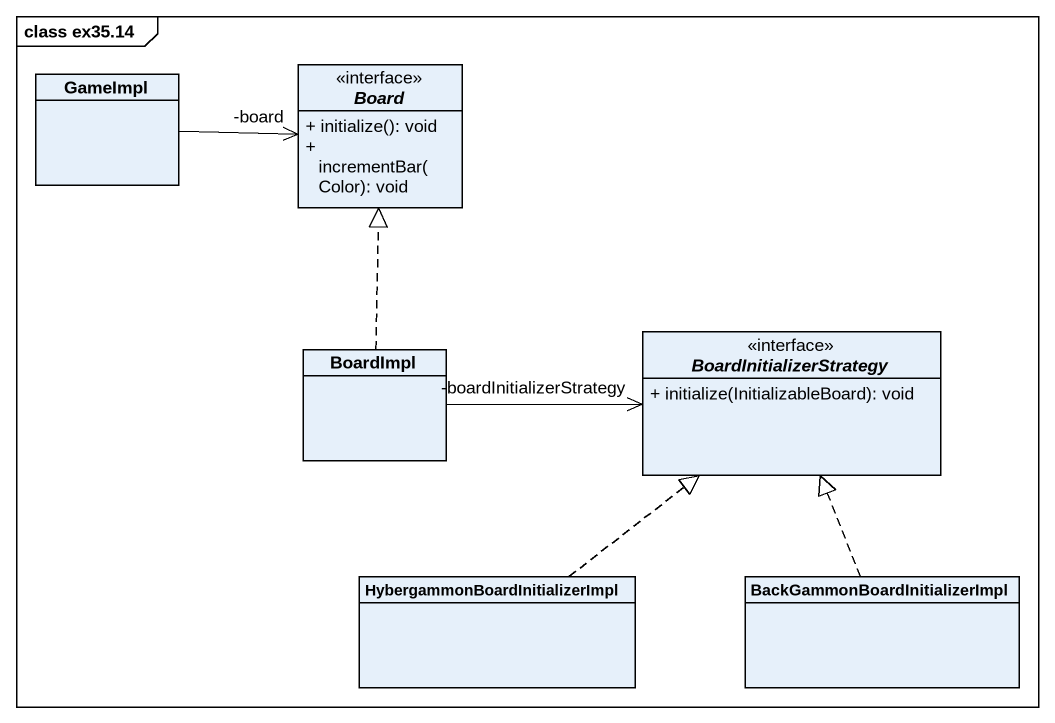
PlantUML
@startuml
mainframe class ex35.14
hide circle
hide empty members
skinparam classAttributeIconSize 0
class GameImpl
interface Board <<interface>> {
  + initialize(): void
  + incrementBar(Color): void
}
class BoardImpl
interface BoardInitializerStrategy <<interface>> {
  + initialize(InitializableBoard): void
}
class "HybergammonBoardInitializerImpl" as HybergammonBoardInitializerI
class "BackGammonBoardInitializerImpl" as BackGammonBoardInitializerIm
GameImpl -right-> "-board" Board
BoardImpl .up.|> Board
BoardImpl -right-> "-boardInitializerStrategy" BoardInitializerStrategy
HybergammonBoardInitializerI .up.|> BoardInitializerStrategy
BackGammonBoardInitializerIm .up.|> BoardInitializerStrategy
@enduml
